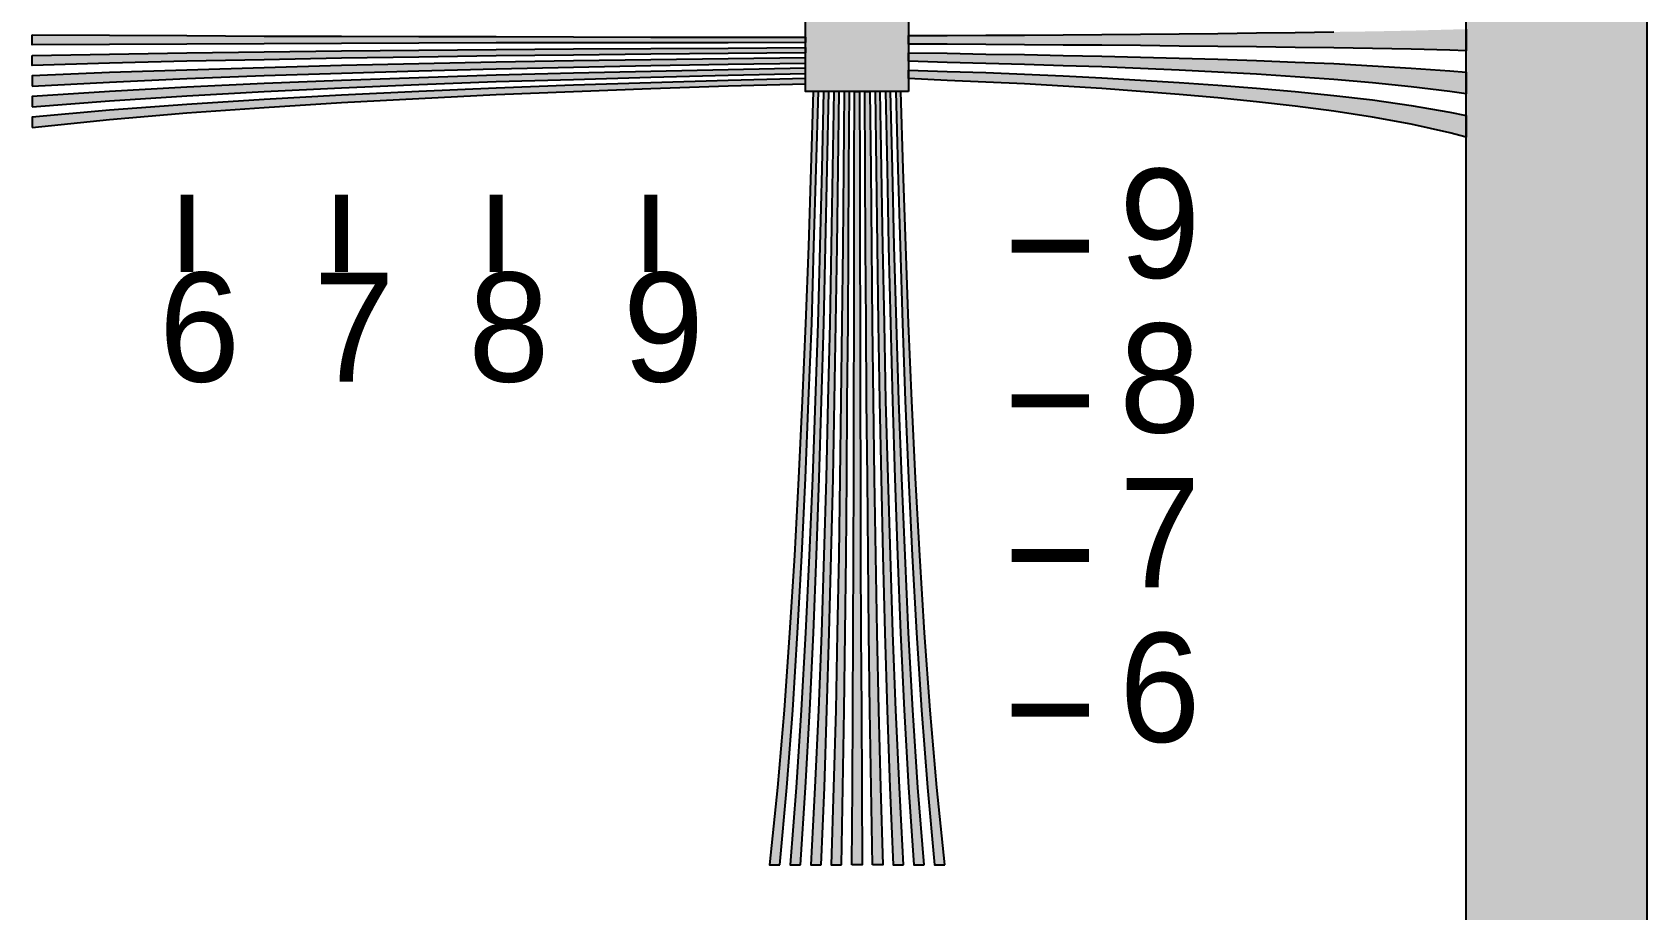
# Model space of a CAD drawing. Header units: millimetres. Extents: x 230 to 1352, y 76 to 935.
# Drawn here: x 1101.9 to 1352.4, y 675.3 to 811.4 of the extents above; entities that cross this region are included whole.
import ezdxf

# ---------------------------------------------------------------- set-up
doc = ezdxf.new("R2010")
doc.units = ezdxf.units.MM
for name, color, linetype in [('FRAME', 7, 'Continuous'), ('LABELS', 7, 'Continuous'), ('PERIPHERY', 7, 'Continuous')]:
    doc.layers.add(name, color=color, linetype=linetype)

msp = doc.modelspace()

# ---------------------------------------------------------------- hatches: boundary and pattern name
at = {"layer": 'FRAME', "true_color": 0x000000}
h = msp.add_hatch(color=7, dxfattribs=at)
h.dxf.hatch_style = 1
h.paths.add_polyline_path([(1324.44, 904.25), (1352.44, 904.25), (1352.44, 104.25), (1324.44, 104.25), (1324.44, 904.25)])
at = {"layer": 'PERIPHERY', "true_color": 0x000000}
h = msp.add_hatch(color=7, dxfattribs=at)
h.dxf.hatch_style = 1
h.paths.add_polyline_path([(1237.9, 802.26), (1221.9, 802.26), (1221.9, 818.26), (1237.9, 818.26), (1237.9, 802.26)])
h = msp.add_hatch(color=7, dxfattribs=at)
h.dxf.hatch_style = 1
h.paths.add_polyline_path([(1324.44, 808.59), (1321.9, 808.66), (1315.9, 808.82), (1309.9, 808.94), (1303.9, 809.02), (1297.9, 809.1), (1291.9, 809.18), (1285.9, 809.26), (1279.9, 809.3), (1273.9, 809.38), (1267.9, 809.42), (1261.9, 809.46), (1255.9, 809.5), (1249.9, 809.54), (1243.9, 809.58), (1237.9, 809.58), (1237.9, 810.94), (1243.9, 810.94), (1249.9, 810.98), (1255.9, 811.02), (1261.9, 811.06), (1267.9, 811.1), (1273.9, 811.14), (1279.9, 811.22), (1285.9, 811.26), (1291.9, 811.34), (1297.9, 811.42), (1303.9, 811.5), (1309.9, 811.58), (1315.9, 811.7), (1321.9, 811.86), (1324.44, 811.93), (1324.44, 808.59)])
h = msp.add_hatch(color=7, dxfattribs=at)
h.dxf.hatch_style = 1
h.paths.add_polyline_path([(1101.9, 811.06), (1113.9, 810.98), (1125.9, 810.94), (1137.9, 810.86), (1149.9, 810.82), (1161.9, 810.78), (1173.9, 810.78), (1185.9, 810.74), (1197.9, 810.71), (1209.9, 810.71), (1221.9, 810.67), (1221.9, 809.87), (1209.9, 809.83), (1197.9, 809.83), (1185.9, 809.79), (1173.9, 809.79), (1161.9, 809.75), (1149.9, 809.71), (1137.9, 809.67), (1125.9, 809.59), (1113.9, 809.55), (1101.9, 809.47), (1101.9, 811.06)])
h = msp.add_hatch(color=7, dxfattribs=at)
h.dxf.hatch_style = 1
h.paths.add_polyline_path([(1101.9, 807.86), (1113.9, 808.07), (1125.9, 808.27), (1137.9, 808.42), (1149.9, 808.55), (1161.9, 808.66), (1173.9, 808.79), (1185.9, 808.87), (1197.9, 808.95), (1209.9, 808.99), (1221.9, 809.07), (1221.9, 808.27), (1209.9, 808.15), (1197.9, 808.03), (1185.9, 807.91), (1173.9, 807.79), (1161.9, 807.59), (1149.9, 807.43), (1137.9, 807.19), (1125.9, 806.95), (1113.9, 806.63), (1101.9, 806.27), (1101.9, 807.86)])
h = msp.add_hatch(color=7, dxfattribs=at)
h.dxf.hatch_style = 1
h.paths.add_polyline_path([(1101.9, 803.07), (1113.9, 803.71), (1125.9, 804.26), (1137.9, 804.74), (1149.9, 805.1), (1161.9, 805.46), (1173.9, 805.78), (1185.9, 806.03), (1197.9, 806.27), (1209.9, 806.47), (1221.9, 806.67), (1221.9, 807.47), (1209.9, 807.31), (1197.9, 807.15), (1185.9, 806.99), (1173.9, 806.79), (1161.9, 806.55), (1149.9, 806.27), (1137.9, 805.95), (1125.9, 805.59), (1113.9, 805.19), (1101.9, 804.67), (1101.9, 803.07)])
h = msp.add_hatch(color=7, dxfattribs=at)
h.dxf.hatch_style = 1
h.paths.add_polyline_path([(1324.44, 801.89), (1321.9, 802.26), (1315.9, 802.98), (1309.9, 803.58), (1303.9, 804.1), (1297.9, 804.54), (1291.9, 804.94), (1285.9, 805.26), (1279.9, 805.54), (1273.9, 805.82), (1267.9, 806.06), (1261.9, 806.26), (1255.9, 806.46), (1249.9, 806.62), (1243.9, 806.78), (1237.9, 806.94), (1237.9, 808.26), (1243.9, 808.18), (1249.9, 808.06), (1255.9, 807.98), (1261.9, 807.86), (1267.9, 807.74), (1273.9, 807.58), (1279.9, 807.42), (1285.9, 807.26), (1291.9, 807.06), (1297.9, 806.82), (1303.9, 806.58), (1309.9, 806.26), (1315.9, 805.9), (1321.9, 805.46), (1324.44, 805.24), (1324.44, 801.89)])
h = msp.add_hatch(color=7, dxfattribs=at)
h.dxf.hatch_style = 1
h.paths.add_polyline_path([(1101.9, 799.86), (1113.9, 800.83), (1125.9, 801.59), (1137.9, 802.26), (1149.9, 802.82), (1161.9, 803.34), (1173.9, 803.79), (1185.9, 804.14), (1197.9, 804.5), (1209.9, 804.78), (1221.9, 805.06), (1221.9, 805.86), (1209.9, 805.62), (1197.9, 805.38), (1185.9, 805.1), (1173.9, 804.78), (1161.9, 804.38), (1149.9, 803.98), (1137.9, 803.5), (1125.9, 802.94), (1113.9, 802.26), (1101.9, 801.47), (1101.9, 799.86)])
h = msp.add_hatch(color=7, dxfattribs=at)
h.dxf.hatch_style = 1
h.paths.add_polyline_path([(1101.9, 796.66), (1113.9, 797.9), (1125.9, 798.94), (1137.9, 799.78), (1149.9, 800.54), (1161.9, 801.18), (1173.9, 801.78), (1185.9, 802.26), (1197.9, 802.71), (1209.9, 803.11), (1221.9, 803.46), (1221.9, 804.26), (1209.9, 803.94), (1197.9, 803.58), (1185.9, 803.22), (1173.9, 802.78), (1161.9, 802.26), (1149.9, 801.7), (1137.9, 801.02), (1125.9, 800.26), (1113.9, 799.35), (1101.9, 798.26), (1101.9, 796.66)])
h = msp.add_hatch(color=7, dxfattribs=at)
h.dxf.hatch_style = 1
h.paths.add_polyline_path([(1324.44, 795.18), (1321.9, 795.86), (1315.9, 797.18), (1309.9, 798.26), (1303.9, 799.18), (1297.9, 799.98), (1291.9, 800.66), (1285.9, 801.26), (1279.9, 801.78), (1273.9, 802.26), (1267.9, 802.7), (1261.9, 803.06), (1255.9, 803.42), (1249.9, 803.7), (1243.9, 803.98), (1237.9, 804.26), (1237.9, 805.58), (1243.9, 805.38), (1249.9, 805.18), (1255.9, 804.94), (1261.9, 804.66), (1267.9, 804.38), (1273.9, 804.02), (1279.9, 803.66), (1285.9, 803.26), (1291.9, 802.78), (1297.9, 802.26), (1303.9, 801.66), (1309.9, 800.94), (1315.9, 800.06), (1321.9, 799.06), (1324.44, 798.53), (1324.44, 795.18)])
h = msp.add_hatch(color=7, dxfattribs=at)
h.dxf.hatch_style = 1
h.paths.add_polyline_path([(1217.89, 682.26), (1218.98, 694.26), (1219.9, 706.26), (1220.66, 718.26), (1221.33, 730.26), (1221.89, 742.26), (1222.38, 754.26), (1222.85, 766.26), (1223.21, 778.26), (1223.57, 790.26), (1223.89, 802.26), (1223.1, 802.26), (1222.74, 790.26), (1222.34, 778.26), (1221.9, 766.26), (1221.38, 754.26), (1220.82, 742.26), (1220.18, 730.26), (1219.42, 718.26), (1218.58, 706.26), (1217.54, 694.26), (1216.3, 682.26), (1217.89, 682.26)])
h = msp.add_hatch(color=7, dxfattribs=at)
h.dxf.hatch_style = 1
h.paths.add_polyline_path([(1221.1, 682.26), (1221.9, 694.26), (1222.57, 706.26), (1223.13, 718.26), (1223.61, 730.26), (1224.01, 742.26), (1224.37, 754.26), (1224.73, 766.26), (1225.01, 778.26), (1225.25, 790.26), (1225.5, 802.26), (1224.7, 802.26), (1224.42, 790.26), (1224.13, 778.26), (1223.78, 766.26), (1223.38, 754.26), (1222.97, 742.26), (1222.46, 730.26), (1221.9, 718.26), (1221.22, 706.26), (1220.46, 694.26), (1219.5, 682.26), (1221.1, 682.26)])
h = msp.add_hatch(color=7, dxfattribs=at)
h.dxf.hatch_style = 1
h.paths.add_polyline_path([(1224.3, 682.26), (1224.82, 694.26), (1225.22, 706.26), (1225.58, 718.26), (1225.9, 730.26), (1226.18, 742.26), (1226.38, 754.26), (1226.62, 766.26), (1226.78, 778.26), (1226.94, 790.26), (1227.1, 802.26), (1226.3, 802.26), (1226.1, 790.26), (1225.9, 778.26), (1225.66, 766.26), (1225.38, 754.26), (1225.1, 742.26), (1224.74, 730.26), (1224.37, 718.26), (1223.89, 706.26), (1223.34, 694.26), (1222.7, 682.26), (1224.3, 682.26)])
h = msp.add_hatch(color=7, dxfattribs=at)
h.dxf.hatch_style = 1
h.paths.add_polyline_path([(1227.49, 682.26), (1227.7, 694.26), (1227.9, 706.26), (1228.06, 718.26), (1228.18, 730.26), (1228.3, 742.26), (1228.38, 754.26), (1228.5, 766.26), (1228.58, 778.26), (1228.62, 790.26), (1228.7, 802.26), (1227.9, 802.26), (1227.78, 790.26), (1227.66, 778.26), (1227.54, 766.26), (1227.38, 754.26), (1227.22, 742.26), (1227.06, 730.26), (1226.82, 718.26), (1226.58, 706.26), (1226.26, 694.26), (1225.9, 682.26), (1227.49, 682.26)])
h = msp.add_hatch(color=7, dxfattribs=at)
h.dxf.hatch_style = 1
h.paths.add_polyline_path([(1229.1, 682.26), (1229.18, 694.26), (1229.22, 706.26), (1229.3, 718.26), (1229.34, 730.26), (1229.38, 742.26), (1229.38, 754.26), (1229.42, 766.26), (1229.45, 778.26), (1229.45, 790.26), (1229.49, 802.26), (1230.29, 802.26), (1230.33, 790.26), (1230.33, 778.26), (1230.37, 766.26), (1230.37, 754.26), (1230.41, 742.26), (1230.45, 730.26), (1230.49, 718.26), (1230.57, 706.26), (1230.61, 694.26), (1230.69, 682.26), (1229.1, 682.26)])
h = msp.add_hatch(color=7, dxfattribs=at)
h.dxf.hatch_style = 1
h.paths.add_polyline_path([(1232.3, 682.26), (1232.1, 694.26), (1231.9, 706.26), (1231.74, 718.26), (1231.62, 730.26), (1231.5, 742.26), (1231.38, 754.26), (1231.29, 766.26), (1231.21, 778.26), (1231.17, 790.26), (1231.09, 802.26), (1231.89, 802.26), (1232.01, 790.26), (1232.13, 778.26), (1232.25, 766.26), (1232.37, 754.26), (1232.57, 742.26), (1232.74, 730.26), (1232.98, 718.26), (1233.22, 706.26), (1233.54, 694.26), (1233.9, 682.26), (1232.3, 682.26)])
h = msp.add_hatch(color=7, dxfattribs=at)
h.dxf.hatch_style = 1
h.paths.add_polyline_path([(1237.1, 682.26), (1236.46, 694.26), (1235.9, 706.26), (1235.42, 718.26), (1235.06, 730.26), (1234.7, 742.26), (1234.38, 754.26), (1234.14, 766.26), (1233.9, 778.26), (1233.7, 790.26), (1233.49, 802.26), (1232.69, 802.26), (1232.85, 790.26), (1233.01, 778.26), (1233.17, 766.26), (1233.37, 754.26), (1233.61, 742.26), (1233.89, 730.26), (1234.21, 718.26), (1234.57, 706.26), (1234.97, 694.26), (1235.49, 682.26), (1237.1, 682.26)])
h = msp.add_hatch(color=7, dxfattribs=at)
h.dxf.hatch_style = 1
h.paths.add_polyline_path([(1240.3, 682.26), (1239.33, 694.26), (1238.57, 706.26), (1237.9, 718.26), (1237.34, 730.26), (1236.82, 742.26), (1236.37, 754.26), (1236.02, 766.26), (1235.66, 778.26), (1235.38, 790.26), (1235.1, 802.26), (1234.3, 802.26), (1234.54, 790.26), (1234.78, 778.26), (1235.06, 766.26), (1235.38, 754.26), (1235.78, 742.26), (1236.18, 730.26), (1236.66, 718.26), (1237.22, 706.26), (1237.9, 694.26), (1238.69, 682.26), (1240.3, 682.26)])
h = msp.add_hatch(color=7, dxfattribs=at)
h.dxf.hatch_style = 1
h.paths.add_polyline_path([(1243.5, 682.26), (1242.26, 694.26), (1241.22, 706.26), (1240.38, 718.26), (1239.62, 730.26), (1238.98, 742.26), (1238.38, 754.26), (1237.9, 766.26), (1237.45, 778.26), (1237.05, 790.26), (1236.7, 802.26), (1235.9, 802.26), (1236.22, 790.26), (1236.58, 778.26), (1236.94, 766.26), (1237.38, 754.26), (1237.9, 742.26), (1238.46, 730.26), (1239.14, 718.26), (1239.9, 706.26), (1240.81, 694.26), (1241.9, 682.26), (1243.5, 682.26)])

# ---------------------------------------------------------------- linework, layer by layer
at = {"layer": 'FRAME', "color": 250}
msp.add_lwpolyline([(1324.44, 904.25), (1352.44, 904.25), (1352.44, 104.25), (1324.44, 104.25), (1324.44, 904.25)], close=True, dxfattribs=at)
at = {"layer": 'FRAME', "color": 250, "true_color": 0x000000}
for points in [[(1324.44, 904.25), (1324.44, 104.25), (1352.44, 104.25)], [(1352.44, 104.25), (1352.44, 904.25), (1324.44, 904.25)]]:
    msp.add_solid(points, dxfattribs=at)
at = {"layer": 'PERIPHERY', "color": 250}
for points in [[(1237.9, 802.26), (1221.9, 802.26), (1221.9, 818.26), (1237.9, 818.26), (1237.9, 802.26)], [(1101.9, 811.06), (1113.9, 810.98), (1125.9, 810.94), (1137.9, 810.86), (1149.9, 810.82), (1161.9, 810.78), (1173.9, 810.78), (1185.9, 810.74), (1197.9, 810.71), (1209.9, 810.71), (1221.9, 810.67), (1221.9, 809.87), (1209.9, 809.83), (1197.9, 809.83), (1185.9, 809.79), (1173.9, 809.79), (1161.9, 809.75), (1149.9, 809.71), (1137.9, 809.67), (1125.9, 809.59), (1113.9, 809.55), (1101.9, 809.47), (1101.9, 811.06)], [(1101.9, 807.86), (1113.9, 808.07), (1125.9, 808.27), (1137.9, 808.42), (1149.9, 808.55), (1161.9, 808.66), (1173.9, 808.79), (1185.9, 808.87), (1197.9, 808.95), (1209.9, 808.99), (1221.9, 809.07), (1221.9, 808.27), (1209.9, 808.15), (1197.9, 808.03), (1185.9, 807.91), (1173.9, 807.79), (1161.9, 807.59), (1149.9, 807.43), (1137.9, 807.19), (1125.9, 806.95), (1113.9, 806.63), (1101.9, 806.27), (1101.9, 807.86)], [(1101.9, 803.07), (1113.9, 803.71), (1125.9, 804.26), (1137.9, 804.74), (1149.9, 805.1), (1161.9, 805.46), (1173.9, 805.78), (1185.9, 806.03), (1197.9, 806.27), (1209.9, 806.47), (1221.9, 806.67), (1221.9, 807.47), (1209.9, 807.31), (1197.9, 807.15), (1185.9, 806.99), (1173.9, 806.79), (1161.9, 806.55), (1149.9, 806.27), (1137.9, 805.95), (1125.9, 805.59), (1113.9, 805.19), (1101.9, 804.67), (1101.9, 803.07)], [(1324.44, 801.89), (1321.9, 802.26), (1315.9, 802.98), (1309.9, 803.58), (1303.9, 804.1), (1297.9, 804.54), (1291.9, 804.94), (1285.9, 805.26), (1279.9, 805.54), (1273.9, 805.82), (1267.9, 806.06), (1261.9, 806.26), (1255.9, 806.46), (1249.9, 806.62), (1243.9, 806.78), (1237.9, 806.94), (1237.9, 808.26), (1243.9, 808.18), (1249.9, 808.06), (1255.9, 807.98), (1261.9, 807.86), (1267.9, 807.74), (1273.9, 807.58), (1279.9, 807.42), (1285.9, 807.26), (1291.9, 807.06), (1297.9, 806.82), (1303.9, 806.58), (1309.9, 806.26), (1315.9, 805.9), (1321.9, 805.46), (1324.44, 805.24), (1324.44, 801.89)], [(1101.9, 799.86), (1113.9, 800.83), (1125.9, 801.59), (1137.9, 802.26), (1149.9, 802.82), (1161.9, 803.34), (1173.9, 803.79), (1185.9, 804.14), (1197.9, 804.5), (1209.9, 804.78), (1221.9, 805.06), (1221.9, 805.86), (1209.9, 805.62), (1197.9, 805.38), (1185.9, 805.1), (1173.9, 804.78), (1161.9, 804.38), (1149.9, 803.98), (1137.9, 803.5), (1125.9, 802.94), (1113.9, 802.26), (1101.9, 801.47), (1101.9, 799.86)], [(1101.9, 796.66), (1113.9, 797.9), (1125.9, 798.94), (1137.9, 799.78), (1149.9, 800.54), (1161.9, 801.18), (1173.9, 801.78), (1185.9, 802.26), (1197.9, 802.71), (1209.9, 803.11), (1221.9, 803.46), (1221.9, 804.26), (1209.9, 803.94), (1197.9, 803.58), (1185.9, 803.22), (1173.9, 802.78), (1161.9, 802.26), (1149.9, 801.7), (1137.9, 801.02), (1125.9, 800.26), (1113.9, 799.35), (1101.9, 798.26), (1101.9, 796.66)], [(1324.44, 795.18), (1321.9, 795.86), (1315.9, 797.18), (1309.9, 798.26), (1303.9, 799.18), (1297.9, 799.98), (1291.9, 800.66), (1285.9, 801.26), (1279.9, 801.78), (1273.9, 802.26), (1267.9, 802.7), (1261.9, 803.06), (1255.9, 803.42), (1249.9, 803.7), (1243.9, 803.98), (1237.9, 804.26), (1237.9, 805.58), (1243.9, 805.38), (1249.9, 805.18), (1255.9, 804.94), (1261.9, 804.66), (1267.9, 804.38), (1273.9, 804.02), (1279.9, 803.66), (1285.9, 803.26), (1291.9, 802.78), (1297.9, 802.26), (1303.9, 801.66), (1309.9, 800.94), (1315.9, 800.06), (1321.9, 799.06), (1324.44, 798.53), (1324.44, 795.18)], [(1217.89, 682.26), (1218.98, 694.26), (1219.9, 706.26), (1220.66, 718.26), (1221.33, 730.26), (1221.89, 742.26), (1222.38, 754.26), (1222.85, 766.26), (1223.21, 778.26), (1223.57, 790.26), (1223.89, 802.26), (1223.1, 802.26), (1222.74, 790.26), (1222.34, 778.26), (1221.9, 766.26), (1221.38, 754.26), (1220.82, 742.26), (1220.18, 730.26), (1219.42, 718.26), (1218.58, 706.26), (1217.54, 694.26), (1216.3, 682.26), (1217.89, 682.26)], [(1221.1, 682.26), (1221.9, 694.26), (1222.57, 706.26), (1223.13, 718.26), (1223.61, 730.26), (1224.01, 742.26), (1224.37, 754.26), (1224.73, 766.26), (1225.01, 778.26), (1225.25, 790.26), (1225.5, 802.26), (1224.7, 802.26), (1224.42, 790.26), (1224.13, 778.26), (1223.78, 766.26), (1223.38, 754.26), (1222.97, 742.26), (1222.46, 730.26), (1221.9, 718.26), (1221.22, 706.26), (1220.46, 694.26), (1219.5, 682.26), (1221.1, 682.26)], [(1224.3, 682.26), (1224.82, 694.26), (1225.22, 706.26), (1225.58, 718.26), (1225.9, 730.26), (1226.18, 742.26), (1226.38, 754.26), (1226.62, 766.26), (1226.78, 778.26), (1226.94, 790.26), (1227.1, 802.26), (1226.3, 802.26), (1226.1, 790.26), (1225.9, 778.26), (1225.66, 766.26), (1225.38, 754.26), (1225.1, 742.26), (1224.74, 730.26), (1224.37, 718.26), (1223.89, 706.26), (1223.34, 694.26), (1222.7, 682.26), (1224.3, 682.26)], [(1227.49, 682.26), (1227.7, 694.26), (1227.9, 706.26), (1228.06, 718.26), (1228.18, 730.26), (1228.3, 742.26), (1228.38, 754.26), (1228.5, 766.26), (1228.58, 778.26), (1228.62, 790.26), (1228.7, 802.26), (1227.9, 802.26), (1227.78, 790.26), (1227.66, 778.26), (1227.54, 766.26), (1227.38, 754.26), (1227.22, 742.26), (1227.06, 730.26), (1226.82, 718.26), (1226.58, 706.26), (1226.26, 694.26), (1225.9, 682.26), (1227.49, 682.26)], [(1229.1, 682.26), (1229.18, 694.26), (1229.22, 706.26), (1229.3, 718.26), (1229.34, 730.26), (1229.38, 742.26), (1229.38, 754.26), (1229.42, 766.26), (1229.45, 778.26), (1229.45, 790.26), (1229.49, 802.26), (1230.29, 802.26), (1230.33, 790.26), (1230.33, 778.26), (1230.37, 766.26), (1230.37, 754.26), (1230.41, 742.26), (1230.45, 730.26), (1230.49, 718.26), (1230.57, 706.26), (1230.61, 694.26), (1230.69, 682.26), (1229.1, 682.26)], [(1232.3, 682.26), (1232.1, 694.26), (1231.9, 706.26), (1231.74, 718.26), (1231.62, 730.26), (1231.5, 742.26), (1231.38, 754.26), (1231.29, 766.26), (1231.21, 778.26), (1231.17, 790.26), (1231.09, 802.26), (1231.89, 802.26), (1232.01, 790.26), (1232.13, 778.26), (1232.25, 766.26), (1232.37, 754.26), (1232.57, 742.26), (1232.74, 730.26), (1232.98, 718.26), (1233.22, 706.26), (1233.54, 694.26), (1233.9, 682.26), (1232.3, 682.26)], [(1237.1, 682.26), (1236.46, 694.26), (1235.9, 706.26), (1235.42, 718.26), (1235.06, 730.26), (1234.7, 742.26), (1234.38, 754.26), (1234.14, 766.26), (1233.9, 778.26), (1233.7, 790.26), (1233.49, 802.26), (1232.69, 802.26), (1232.85, 790.26), (1233.01, 778.26), (1233.17, 766.26), (1233.37, 754.26), (1233.61, 742.26), (1233.89, 730.26), (1234.21, 718.26), (1234.57, 706.26), (1234.97, 694.26), (1235.49, 682.26), (1237.1, 682.26)], [(1240.3, 682.26), (1239.33, 694.26), (1238.57, 706.26), (1237.9, 718.26), (1237.34, 730.26), (1236.82, 742.26), (1236.37, 754.26), (1236.02, 766.26), (1235.66, 778.26), (1235.38, 790.26), (1235.1, 802.26), (1234.3, 802.26), (1234.54, 790.26), (1234.78, 778.26), (1235.06, 766.26), (1235.38, 754.26), (1235.78, 742.26), (1236.18, 730.26), (1236.66, 718.26), (1237.22, 706.26), (1237.9, 694.26), (1238.69, 682.26), (1240.3, 682.26)], [(1243.5, 682.26), (1242.26, 694.26), (1241.22, 706.26), (1240.38, 718.26), (1239.62, 730.26), (1238.98, 742.26), (1238.38, 754.26), (1237.9, 766.26), (1237.45, 778.26), (1237.05, 790.26), (1236.7, 802.26), (1235.9, 802.26), (1236.22, 790.26), (1236.58, 778.26), (1236.94, 766.26), (1237.38, 754.26), (1237.9, 742.26), (1238.46, 730.26), (1239.14, 718.26), (1239.9, 706.26), (1240.81, 694.26), (1241.9, 682.26), (1243.5, 682.26)]]:
    msp.add_lwpolyline(points, close=True, dxfattribs=at)
msp.add_lwpolyline([(1324.44, 811.93), (1324.44, 808.59), (1324.44, 808.59), (1321.9, 808.66), (1315.9, 808.82), (1309.9, 808.94), (1303.9, 809.02), (1297.9, 809.1), (1291.9, 809.18), (1285.9, 809.26), (1279.9, 809.3), (1273.9, 809.38), (1267.9, 809.42), (1261.9, 809.46), (1255.9, 809.5), (1249.9, 809.54), (1243.9, 809.58), (1237.9, 809.58), (1237.9, 810.94), (1243.9, 810.94), (1249.9, 810.98), (1255.9, 811.02), (1261.9, 811.06), (1267.9, 811.1), (1273.9, 811.14), (1279.9, 811.22), (1285.9, 811.26), (1291.9, 811.34), (1297.9, 811.42), (1303.9, 811.5)], dxfattribs=at)
at = {"layer": 'PERIPHERY', "color": 250, "lineweight": 35, "const_width": 2}
for points in [[(1125.9, 786.26), (1125.9, 774.26)], [(1149.9, 786.26), (1149.9, 774.26)], [(1173.9, 786.26), (1173.9, 774.26)], [(1197.9, 786.26), (1197.9, 774.26)], [(1253.9, 778.26), (1265.9, 778.26)], [(1253.9, 754.26), (1265.9, 754.26)], [(1253.9, 730.26), (1265.9, 730.26)], [(1253.9, 706.26), (1265.9, 706.26)]]:
    msp.add_lwpolyline(points, dxfattribs=at)
at = {"layer": 'PERIPHERY', "color": 250, "true_color": 0x000000}
for points in [[(1237.9, 802.26), (1237.9, 818.26), (1221.9, 818.26)], [(1221.9, 818.26), (1221.9, 802.26), (1237.9, 802.26)], [(1324.44, 808.59), (1321.9, 811.86), (1315.9, 811.7)], [(1324.44, 808.59), (1324.44, 811.93), (1321.9, 811.86)], [(1101.9, 811.06), (1101.9, 809.47), (1113.9, 809.55)], [(1101.9, 811.06), (1113.9, 809.55), (1125.9, 809.59)], [(1101.9, 811.06), (1125.9, 809.59), (1137.9, 809.67)], [(1101.9, 811.06), (1137.9, 809.67), (1149.9, 809.71)], [(1101.9, 811.06), (1149.9, 809.71), (1161.9, 809.75)], [(1101.9, 811.06), (1161.9, 809.75), (1173.9, 809.79)], [(1101.9, 811.06), (1173.9, 809.79), (1185.9, 809.79)], [(1101.9, 811.06), (1185.9, 809.79), (1197.9, 809.83)], [(1101.9, 811.06), (1197.9, 809.83), (1209.9, 809.83)], [(1101.9, 811.06), (1209.9, 809.83), (1221.9, 809.87)], [(1221.9, 809.87), (1113.9, 810.98), (1101.9, 811.06)], [(1221.9, 809.87), (1125.9, 810.94), (1113.9, 810.98)], [(1221.9, 809.87), (1137.9, 810.86), (1125.9, 810.94)], [(1221.9, 809.87), (1149.9, 810.82), (1137.9, 810.86)], [(1221.9, 809.87), (1161.9, 810.78), (1149.9, 810.82)], [(1221.9, 809.87), (1173.9, 810.78), (1161.9, 810.78)], [(1221.9, 809.87), (1185.9, 810.74), (1173.9, 810.78)], [(1221.9, 809.87), (1197.9, 810.71), (1185.9, 810.74)], [(1221.9, 809.87), (1209.9, 810.71), (1197.9, 810.71)], [(1221.9, 809.87), (1221.9, 810.67), (1209.9, 810.71)], [(1324.44, 808.59), (1243.9, 810.94), (1237.9, 810.94)], [(1237.9, 810.94), (1237.9, 809.58), (1243.9, 809.58)], [(1237.9, 810.94), (1243.9, 809.58), (1249.9, 809.54)], [(1237.9, 810.94), (1249.9, 809.54), (1255.9, 809.5)], [(1237.9, 810.94), (1255.9, 809.5), (1261.9, 809.46)], [(1237.9, 810.94), (1261.9, 809.46), (1267.9, 809.42)], [(1237.9, 810.94), (1267.9, 809.42), (1273.9, 809.38)], [(1237.9, 810.94), (1273.9, 809.38), (1279.9, 809.3)], [(1237.9, 810.94), (1279.9, 809.3), (1285.9, 809.26)], [(1237.9, 810.94), (1285.9, 809.26), (1291.9, 809.18)], [(1237.9, 810.94), (1291.9, 809.18), (1297.9, 809.1)], [(1237.9, 810.94), (1297.9, 809.1), (1303.9, 809.02)], [(1237.9, 810.94), (1303.9, 809.02), (1309.9, 808.94)], [(1237.9, 810.94), (1309.9, 808.94), (1315.9, 808.82)], [(1237.9, 810.94), (1315.9, 808.82), (1321.9, 808.66)], [(1237.9, 810.94), (1321.9, 808.66), (1324.44, 808.59)], [(1324.44, 808.59), (1249.9, 810.98), (1243.9, 810.94)], [(1324.44, 808.59), (1255.9, 811.02), (1249.9, 810.98)], [(1324.44, 808.59), (1261.9, 811.06), (1255.9, 811.02)], [(1324.44, 808.59), (1267.9, 811.1), (1261.9, 811.06)], [(1324.44, 808.59), (1273.9, 811.14), (1267.9, 811.1)], [(1324.44, 808.59), (1279.9, 811.22), (1273.9, 811.14)], [(1324.44, 808.59), (1285.9, 811.26), (1279.9, 811.22)], [(1324.44, 808.59), (1291.9, 811.34), (1285.9, 811.26)], [(1324.44, 808.59), (1297.9, 811.42), (1291.9, 811.34)], [(1324.44, 808.59), (1303.9, 811.5), (1297.9, 811.42)], [(1324.44, 808.59), (1309.9, 811.58), (1303.9, 811.5)], [(1324.44, 808.59), (1315.9, 811.7), (1309.9, 811.58)], [(1101.9, 807.86), (1221.9, 808.27), (1221.9, 809.07)], [(1101.9, 807.86), (1221.9, 809.07), (1209.9, 808.99)], [(1101.9, 807.86), (1209.9, 808.99), (1197.9, 808.95)], [(1101.9, 807.86), (1197.9, 808.95), (1185.9, 808.87)], [(1101.9, 807.86), (1185.9, 808.87), (1173.9, 808.79)], [(1101.9, 807.86), (1173.9, 808.79), (1161.9, 808.66)], [(1101.9, 807.86), (1161.9, 808.66), (1149.9, 808.55)], [(1101.9, 807.86), (1149.9, 808.55), (1137.9, 808.42)], [(1101.9, 807.86), (1137.9, 808.42), (1125.9, 808.27)], [(1101.9, 807.86), (1209.9, 808.15), (1221.9, 808.27)], [(1125.9, 808.27), (1113.9, 808.07), (1101.9, 807.86)], [(1101.9, 807.86), (1197.9, 808.03), (1209.9, 808.15)], [(1101.9, 807.86), (1185.9, 807.91), (1197.9, 808.03)], [(1101.9, 807.86), (1173.9, 807.79), (1185.9, 807.91)], [(1101.9, 807.86), (1101.9, 806.27), (1113.9, 806.63)], [(1101.9, 807.86), (1113.9, 806.63), (1125.9, 806.95)], [(1101.9, 807.86), (1125.9, 806.95), (1137.9, 807.19)], [(1101.9, 807.86), (1137.9, 807.19), (1149.9, 807.43)], [(1101.9, 807.86), (1149.9, 807.43), (1161.9, 807.59)], [(1101.9, 807.86), (1161.9, 807.59), (1173.9, 807.79)], [(1101.9, 804.67), (1221.9, 806.67), (1221.9, 807.47)], [(1101.9, 804.67), (1221.9, 807.47), (1209.9, 807.31)], [(1101.9, 804.67), (1209.9, 807.31), (1197.9, 807.15)], [(1101.9, 804.67), (1197.9, 807.15), (1185.9, 806.99)], [(1101.9, 804.67), (1185.9, 806.99), (1173.9, 806.79)], [(1101.9, 804.67), (1173.9, 806.79), (1161.9, 806.55)], [(1291.9, 807.06), (1243.9, 808.18), (1237.9, 808.26)], [(1291.9, 807.06), (1237.9, 808.26), (1237.9, 806.94)], [(1291.9, 807.06), (1237.9, 806.94), (1243.9, 806.78)], [(1291.9, 807.06), (1249.9, 808.06), (1243.9, 808.18)], [(1291.9, 807.06), (1243.9, 806.78), (1249.9, 806.62)], [(1291.9, 807.06), (1255.9, 807.98), (1249.9, 808.06)], [(1291.9, 807.06), (1249.9, 806.62), (1255.9, 806.46)], [(1291.9, 807.06), (1261.9, 807.86), (1255.9, 807.98)], [(1291.9, 807.06), (1255.9, 806.46), (1261.9, 806.26)], [(1291.9, 807.06), (1267.9, 807.74), (1261.9, 807.86)], [(1291.9, 807.06), (1261.9, 806.26), (1267.9, 806.06)], [(1291.9, 807.06), (1273.9, 807.58), (1267.9, 807.74)], [(1291.9, 807.06), (1267.9, 806.06), (1273.9, 805.82)], [(1291.9, 807.06), (1279.9, 807.42), (1273.9, 807.58)], [(1291.9, 807.06), (1273.9, 805.82), (1279.9, 805.54)], [(1291.9, 807.06), (1285.9, 807.26), (1279.9, 807.42)], [(1291.9, 807.06), (1279.9, 805.54), (1285.9, 805.26)], [(1291.9, 807.06), (1285.9, 805.26), (1291.9, 804.94)], [(1324.44, 801.89), (1297.9, 806.82), (1291.9, 807.06)], [(1291.9, 807.06), (1291.9, 804.94), (1297.9, 804.54)], [(1291.9, 807.06), (1297.9, 804.54), (1303.9, 804.1)], [(1291.9, 807.06), (1303.9, 804.1), (1309.9, 803.58)], [(1291.9, 807.06), (1309.9, 803.58), (1315.9, 802.98)], [(1291.9, 807.06), (1315.9, 802.98), (1321.9, 802.26)], [(1291.9, 807.06), (1321.9, 802.26), (1324.44, 801.89)], [(1324.44, 801.89), (1303.9, 806.58), (1297.9, 806.82)], [(1101.9, 804.67), (1209.9, 806.47), (1221.9, 806.67)], [(1101.9, 804.67), (1161.9, 806.55), (1149.9, 806.27)], [(1101.9, 804.67), (1197.9, 806.27), (1209.9, 806.47)], [(1101.9, 804.67), (1185.9, 806.03), (1197.9, 806.27)], [(1101.9, 804.67), (1149.9, 806.27), (1137.9, 805.95)], [(1101.9, 804.67), (1173.9, 805.78), (1185.9, 806.03)], [(1101.9, 804.67), (1137.9, 805.95), (1125.9, 805.59)], [(1101.9, 801.47), (1173.9, 803.79), (1221.9, 805.86)], [(1101.9, 801.47), (1221.9, 805.86), (1209.9, 805.62)], [(1101.9, 804.67), (1161.9, 805.46), (1173.9, 805.78)], [(1101.9, 801.47), (1209.9, 805.62), (1197.9, 805.38)], [(1125.9, 805.59), (1113.9, 805.19), (1101.9, 804.67)], [(1101.9, 804.67), (1149.9, 805.1), (1161.9, 805.46)], [(1101.9, 801.47), (1197.9, 805.38), (1185.9, 805.1)], [(1101.9, 801.47), (1185.9, 805.1), (1173.9, 804.78)], [(1101.9, 804.67), (1137.9, 804.74), (1149.9, 805.1)], [(1101.9, 801.47), (1173.9, 804.78), (1161.9, 804.38)], [(1101.9, 804.67), (1125.9, 804.26), (1137.9, 804.74)], [(1101.9, 804.67), (1101.9, 803.07), (1113.9, 803.71)], [(1101.9, 804.67), (1113.9, 803.71), (1125.9, 804.26)], [(1101.9, 801.47), (1161.9, 804.38), (1149.9, 803.98)], [(1101.9, 798.26), (1173.9, 801.78), (1221.9, 804.26)], [(1101.9, 798.26), (1221.9, 804.26), (1209.9, 803.94)], [(1173.9, 803.79), (1197.9, 804.5), (1221.9, 805.86)], [(1173.9, 803.79), (1185.9, 804.14), (1197.9, 804.5)], [(1173.9, 801.78), (1185.9, 802.26), (1221.9, 804.26)], [(1185.9, 802.26), (1197.9, 802.71), (1221.9, 804.26)], [(1197.9, 804.5), (1209.9, 804.78), (1221.9, 805.86)], [(1197.9, 802.71), (1209.9, 803.11), (1221.9, 804.26)], [(1209.9, 804.78), (1221.9, 805.06), (1221.9, 805.86)], [(1209.9, 803.11), (1221.9, 803.46), (1221.9, 804.26)], [(1297.9, 802.26), (1243.9, 805.38), (1237.9, 805.58)], [(1297.9, 802.26), (1237.9, 805.58), (1237.9, 804.26)], [(1297.9, 802.26), (1237.9, 804.26), (1243.9, 803.98)], [(1297.9, 802.26), (1249.9, 805.18), (1243.9, 805.38)], [(1297.9, 802.26), (1255.9, 804.94), (1249.9, 805.18)], [(1297.9, 802.26), (1261.9, 804.66), (1255.9, 804.94)], [(1297.9, 802.26), (1267.9, 804.38), (1261.9, 804.66)], [(1297.9, 802.26), (1273.9, 804.02), (1267.9, 804.38)], [(1324.44, 801.89), (1309.9, 806.26), (1303.9, 806.58)], [(1324.44, 801.89), (1315.9, 805.9), (1309.9, 806.26)], [(1324.44, 801.89), (1321.9, 805.46), (1315.9, 805.9)], [(1324.44, 801.89), (1324.44, 805.24), (1321.9, 805.46)], [(1101.9, 801.47), (1149.9, 803.98), (1137.9, 803.5)], [(1101.9, 798.26), (1209.9, 803.94), (1197.9, 803.58)], [(1101.9, 801.47), (1161.9, 803.34), (1173.9, 803.79)], [(1101.9, 798.26), (1197.9, 803.58), (1185.9, 803.22)], [(1101.9, 801.47), (1137.9, 803.5), (1125.9, 802.94)], [(1101.9, 801.47), (1149.9, 802.82), (1161.9, 803.34)], [(1101.9, 798.26), (1185.9, 803.22), (1173.9, 802.78)], [(1125.9, 802.94), (1113.9, 802.26), (1101.9, 801.47)], [(1101.9, 801.47), (1137.9, 802.26), (1149.9, 802.82)], [(1101.9, 798.26), (1173.9, 802.78), (1161.9, 802.26)], [(1101.9, 798.26), (1161.9, 802.26), (1149.9, 801.7)], [(1101.9, 801.47), (1125.9, 801.59), (1137.9, 802.26)], [(1101.9, 798.26), (1161.9, 801.18), (1173.9, 801.78)], [(1221.33, 730.26), (1223.57, 790.26), (1223.89, 802.26)], [(1221.33, 730.26), (1223.89, 802.26), (1223.1, 802.26)], [(1221.33, 730.26), (1223.1, 802.26), (1222.74, 790.26)], [(1223.61, 730.26), (1225.25, 790.26), (1225.5, 802.26)], [(1223.61, 730.26), (1225.5, 802.26), (1224.7, 802.26)], [(1223.61, 730.26), (1224.7, 802.26), (1224.42, 790.26)], [(1226.18, 742.26), (1226.3, 802.26), (1226.1, 790.26)], [(1226.18, 742.26), (1226.94, 790.26), (1227.1, 802.26)], [(1226.18, 742.26), (1227.1, 802.26), (1226.3, 802.26)], [(1228.5, 766.26), (1227.9, 802.26), (1227.78, 790.26)], [(1228.62, 790.26), (1228.7, 802.26), (1227.9, 802.26)], [(1228.5, 766.26), (1228.62, 790.26), (1227.9, 802.26)], [(1229.1, 682.26), (1230.33, 790.26), (1230.29, 802.26)], [(1230.29, 802.26), (1229.18, 694.26), (1229.1, 682.26)], [(1230.29, 802.26), (1229.22, 706.26), (1229.18, 694.26)], [(1230.29, 802.26), (1229.3, 718.26), (1229.22, 706.26)], [(1230.29, 802.26), (1229.34, 730.26), (1229.3, 718.26)], [(1230.29, 802.26), (1229.38, 742.26), (1229.34, 730.26)], [(1230.29, 802.26), (1229.42, 766.26), (1229.38, 754.26)], [(1230.29, 802.26), (1229.38, 754.26), (1229.38, 742.26)], [(1230.29, 802.26), (1229.45, 778.26), (1229.42, 766.26)], [(1230.29, 802.26), (1229.49, 802.26), (1229.45, 790.26)], [(1230.29, 802.26), (1229.45, 790.26), (1229.45, 778.26)], [(1232.3, 682.26), (1231.89, 802.26), (1231.09, 802.26)], [(1232.3, 682.26), (1231.09, 802.26), (1231.17, 790.26)], [(1232.3, 682.26), (1232.01, 790.26), (1231.89, 802.26)], [(1235.49, 682.26), (1233.49, 802.26), (1232.69, 802.26)], [(1235.49, 682.26), (1232.69, 802.26), (1232.85, 790.26)], [(1235.49, 682.26), (1233.7, 790.26), (1233.49, 802.26)], [(1235.38, 790.26), (1235.1, 802.26), (1234.3, 802.26)], [(1235.66, 778.26), (1235.38, 790.26), (1234.3, 802.26)], [(1236.37, 754.26), (1235.66, 778.26), (1234.3, 802.26)], [(1238.69, 682.26), (1236.37, 754.26), (1234.3, 802.26)], [(1238.69, 682.26), (1234.3, 802.26), (1234.54, 790.26)], [(1237.05, 790.26), (1236.7, 802.26), (1235.9, 802.26)], [(1237.45, 778.26), (1237.05, 790.26), (1235.9, 802.26)], [(1237.9, 766.26), (1237.45, 778.26), (1235.9, 802.26)], [(1238.38, 754.26), (1237.9, 766.26), (1235.9, 802.26)], [(1241.9, 682.26), (1238.38, 754.26), (1235.9, 802.26)], [(1241.9, 682.26), (1235.9, 802.26), (1236.22, 790.26)], [(1297.9, 802.26), (1243.9, 803.98), (1249.9, 803.7)], [(1297.9, 802.26), (1249.9, 803.7), (1255.9, 803.42)], [(1297.9, 802.26), (1255.9, 803.42), (1261.9, 803.06)], [(1297.9, 802.26), (1261.9, 803.06), (1267.9, 802.7)], [(1297.9, 802.26), (1267.9, 802.7), (1273.9, 802.26)], [(1297.9, 802.26), (1279.9, 803.66), (1273.9, 804.02)], [(1297.9, 802.26), (1273.9, 802.26), (1279.9, 801.78)], [(1297.9, 802.26), (1285.9, 803.26), (1279.9, 803.66)], [(1297.9, 802.26), (1279.9, 801.78), (1285.9, 801.26)], [(1297.9, 802.26), (1291.9, 802.78), (1285.9, 803.26)], [(1297.9, 802.26), (1285.9, 801.26), (1291.9, 800.66)], [(1297.9, 802.26), (1291.9, 800.66), (1297.9, 799.98)], [(1324.44, 795.18), (1303.9, 801.66), (1297.9, 802.26)], [(1297.9, 802.26), (1297.9, 799.98), (1303.9, 799.18)], [(1297.9, 802.26), (1303.9, 799.18), (1309.9, 798.26)], [(1297.9, 802.26), (1309.9, 798.26), (1315.9, 797.18)], [(1297.9, 802.26), (1315.9, 797.18), (1321.9, 795.86)], [(1297.9, 802.26), (1321.9, 795.86), (1324.44, 795.18)], [(1101.9, 798.26), (1149.9, 801.7), (1137.9, 801.02)], [(1101.9, 801.47), (1113.9, 800.83), (1125.9, 801.59)], [(1101.9, 801.47), (1101.9, 799.86), (1113.9, 800.83)], [(1101.9, 798.26), (1149.9, 800.54), (1161.9, 801.18)], [(1101.9, 798.26), (1137.9, 801.02), (1125.9, 800.26)], [(1101.9, 798.26), (1137.9, 799.78), (1149.9, 800.54)], [(1125.9, 800.26), (1113.9, 799.35), (1101.9, 798.26)], [(1101.9, 798.26), (1125.9, 798.94), (1137.9, 799.78)], [(1324.44, 795.18), (1309.9, 800.94), (1303.9, 801.66)], [(1324.44, 795.18), (1315.9, 800.06), (1309.9, 800.94)], [(1324.44, 795.18), (1321.9, 799.06), (1315.9, 800.06)], [(1101.9, 798.26), (1113.9, 797.9), (1125.9, 798.94)], [(1101.9, 798.26), (1101.9, 796.66), (1113.9, 797.9)], [(1324.44, 795.18), (1324.44, 798.53), (1321.9, 799.06)], [(1221.33, 730.26), (1223.21, 778.26), (1223.57, 790.26)], [(1221.33, 730.26), (1222.74, 790.26), (1222.34, 778.26)], [(1223.61, 730.26), (1225.01, 778.26), (1225.25, 790.26)], [(1223.61, 730.26), (1224.42, 790.26), (1224.13, 778.26)], [(1226.18, 742.26), (1226.1, 790.26), (1225.9, 778.26)], [(1226.18, 742.26), (1226.78, 778.26), (1226.94, 790.26)], [(1228.5, 766.26), (1227.78, 790.26), (1227.66, 778.26)], [(1228.5, 766.26), (1228.58, 778.26), (1228.62, 790.26)], [(1229.1, 682.26), (1230.33, 778.26), (1230.33, 790.26)], [(1232.3, 682.26), (1231.17, 790.26), (1231.21, 778.26)], [(1232.3, 682.26), (1232.13, 778.26), (1232.01, 790.26)], [(1235.49, 682.26), (1232.85, 790.26), (1233.01, 778.26)], [(1235.49, 682.26), (1233.9, 778.26), (1233.7, 790.26)], [(1238.69, 682.26), (1234.54, 790.26), (1234.78, 778.26)], [(1241.9, 682.26), (1236.22, 790.26), (1236.58, 778.26)], [(1221.33, 730.26), (1222.85, 766.26), (1223.21, 778.26)], [(1221.33, 730.26), (1222.34, 778.26), (1221.9, 766.26)], [(1223.61, 730.26), (1224.73, 766.26), (1225.01, 778.26)], [(1223.61, 730.26), (1224.13, 778.26), (1223.78, 766.26)], [(1226.18, 742.26), (1225.9, 778.26), (1225.66, 766.26)], [(1226.18, 742.26), (1226.38, 754.26), (1226.78, 778.26)], [(1226.38, 754.26), (1226.62, 766.26), (1226.78, 778.26)], [(1228.5, 766.26), (1227.66, 778.26), (1227.54, 766.26)], [(1229.1, 682.26), (1230.37, 766.26), (1230.33, 778.26)], [(1232.3, 682.26), (1231.21, 778.26), (1231.29, 766.26)], [(1232.3, 682.26), (1232.25, 766.26), (1232.13, 778.26)], [(1235.49, 682.26), (1233.01, 778.26), (1233.17, 766.26)], [(1235.49, 682.26), (1234.14, 766.26), (1233.9, 778.26)], [(1238.69, 682.26), (1234.78, 778.26), (1235.06, 766.26)], [(1236.37, 754.26), (1236.02, 766.26), (1235.66, 778.26)], [(1241.9, 682.26), (1236.58, 778.26), (1236.94, 766.26)], [(1221.33, 730.26), (1222.38, 754.26), (1222.85, 766.26)], [(1221.33, 730.26), (1221.9, 766.26), (1221.38, 754.26)], [(1223.61, 730.26), (1223.78, 766.26), (1223.38, 754.26)], [(1223.61, 730.26), (1224.37, 754.26), (1224.73, 766.26)], [(1226.18, 742.26), (1225.66, 766.26), (1225.38, 754.26)], [(1225.9, 682.26), (1228.38, 754.26), (1228.5, 766.26)], [(1228.5, 766.26), (1226.26, 694.26), (1225.9, 682.26)], [(1228.5, 766.26), (1226.58, 706.26), (1226.26, 694.26)], [(1228.5, 766.26), (1226.82, 718.26), (1226.58, 706.26)], [(1228.5, 766.26), (1227.06, 730.26), (1226.82, 718.26)], [(1228.5, 766.26), (1227.22, 742.26), (1227.06, 730.26)], [(1228.5, 766.26), (1227.38, 754.26), (1227.22, 742.26)], [(1228.5, 766.26), (1227.54, 766.26), (1227.38, 754.26)], [(1229.1, 682.26), (1230.37, 754.26), (1230.37, 766.26)], [(1232.3, 682.26), (1231.29, 766.26), (1231.38, 754.26)], [(1232.3, 682.26), (1232.37, 754.26), (1232.25, 766.26)], [(1235.49, 682.26), (1233.17, 766.26), (1233.37, 754.26)], [(1235.49, 682.26), (1234.38, 754.26), (1234.14, 766.26)], [(1238.69, 682.26), (1235.06, 766.26), (1235.38, 754.26)], [(1241.9, 682.26), (1236.94, 766.26), (1237.38, 754.26)], [(1221.33, 730.26), (1221.38, 754.26), (1220.82, 742.26)], [(1221.33, 730.26), (1221.89, 742.26), (1222.38, 754.26)], [(1223.61, 730.26), (1223.38, 754.26), (1222.97, 742.26)], [(1223.61, 730.26), (1224.01, 742.26), (1224.37, 754.26)], [(1226.18, 742.26), (1225.38, 754.26), (1225.1, 742.26)], [(1225.9, 682.26), (1228.3, 742.26), (1228.38, 754.26)], [(1229.1, 682.26), (1230.41, 742.26), (1230.37, 754.26)], [(1232.3, 682.26), (1231.38, 754.26), (1231.5, 742.26)], [(1232.3, 682.26), (1232.57, 742.26), (1232.37, 754.26)], [(1235.49, 682.26), (1233.37, 754.26), (1233.61, 742.26)], [(1235.49, 682.26), (1234.7, 742.26), (1234.38, 754.26)], [(1238.69, 682.26), (1235.38, 754.26), (1235.78, 742.26)], [(1238.69, 682.26), (1236.82, 742.26), (1236.37, 754.26)], [(1241.9, 682.26), (1237.38, 754.26), (1237.9, 742.26)], [(1241.9, 682.26), (1238.98, 742.26), (1238.38, 754.26)], [(1221.33, 730.26), (1220.82, 742.26), (1220.18, 730.26)], [(1223.61, 730.26), (1222.97, 742.26), (1222.46, 730.26)], [(1222.7, 682.26), (1225.9, 730.26), (1226.18, 742.26)], [(1226.18, 742.26), (1223.34, 694.26), (1222.7, 682.26)], [(1226.18, 742.26), (1223.89, 706.26), (1223.34, 694.26)], [(1226.18, 742.26), (1224.37, 718.26), (1223.89, 706.26)], [(1226.18, 742.26), (1224.74, 730.26), (1224.37, 718.26)], [(1226.18, 742.26), (1225.1, 742.26), (1224.74, 730.26)], [(1225.9, 682.26), (1228.18, 730.26), (1228.3, 742.26)], [(1229.1, 682.26), (1230.45, 730.26), (1230.41, 742.26)], [(1232.3, 682.26), (1231.5, 742.26), (1231.62, 730.26)], [(1232.3, 682.26), (1232.74, 730.26), (1232.57, 742.26)], [(1235.49, 682.26), (1233.61, 742.26), (1233.89, 730.26)], [(1235.49, 682.26), (1235.06, 730.26), (1234.7, 742.26)], [(1238.69, 682.26), (1235.78, 742.26), (1236.18, 730.26)], [(1238.69, 682.26), (1237.34, 730.26), (1236.82, 742.26)], [(1241.9, 682.26), (1237.9, 742.26), (1238.46, 730.26)], [(1241.9, 682.26), (1239.62, 730.26), (1238.98, 742.26)], [(1216.3, 682.26), (1220.66, 718.26), (1221.33, 730.26)], [(1221.33, 730.26), (1217.54, 694.26), (1216.3, 682.26)], [(1221.33, 730.26), (1218.58, 706.26), (1217.54, 694.26)], [(1221.33, 730.26), (1219.42, 718.26), (1218.58, 706.26)], [(1221.33, 730.26), (1220.18, 730.26), (1219.42, 718.26)], [(1219.5, 682.26), (1223.13, 718.26), (1223.61, 730.26)], [(1223.61, 730.26), (1220.46, 694.26), (1219.5, 682.26)], [(1223.61, 730.26), (1221.22, 706.26), (1220.46, 694.26)], [(1223.61, 730.26), (1221.9, 718.26), (1221.22, 706.26)], [(1223.61, 730.26), (1222.46, 730.26), (1221.9, 718.26)], [(1222.7, 682.26), (1225.58, 718.26), (1225.9, 730.26)], [(1225.9, 682.26), (1228.06, 718.26), (1228.18, 730.26)], [(1229.1, 682.26), (1230.49, 718.26), (1230.45, 730.26)], [(1232.3, 682.26), (1231.62, 730.26), (1231.74, 718.26)], [(1232.3, 682.26), (1232.98, 718.26), (1232.74, 730.26)], [(1235.49, 682.26), (1233.89, 730.26), (1234.21, 718.26)], [(1235.49, 682.26), (1235.42, 718.26), (1235.06, 730.26)], [(1238.69, 682.26), (1236.18, 730.26), (1236.66, 718.26)], [(1238.69, 682.26), (1237.9, 718.26), (1237.34, 730.26)], [(1241.9, 682.26), (1238.46, 730.26), (1239.14, 718.26)], [(1241.9, 682.26), (1240.38, 718.26), (1239.62, 730.26)], [(1216.3, 682.26), (1219.9, 706.26), (1220.66, 718.26)], [(1219.5, 682.26), (1222.57, 706.26), (1223.13, 718.26)], [(1222.7, 682.26), (1225.22, 706.26), (1225.58, 718.26)], [(1225.9, 682.26), (1227.9, 706.26), (1228.06, 718.26)], [(1229.1, 682.26), (1230.57, 706.26), (1230.49, 718.26)], [(1232.3, 682.26), (1231.74, 718.26), (1231.9, 706.26)], [(1232.3, 682.26), (1233.22, 706.26), (1232.98, 718.26)], [(1235.49, 682.26), (1234.21, 718.26), (1234.57, 706.26)], [(1235.49, 682.26), (1235.9, 706.26), (1235.42, 718.26)], [(1238.69, 682.26), (1236.66, 718.26), (1237.22, 706.26)], [(1238.69, 682.26), (1238.57, 706.26), (1237.9, 718.26)], [(1241.9, 682.26), (1239.14, 718.26), (1239.9, 706.26)], [(1241.9, 682.26), (1241.22, 706.26), (1240.38, 718.26)], [(1216.3, 682.26), (1218.98, 694.26), (1219.9, 706.26)], [(1219.5, 682.26), (1221.9, 694.26), (1222.57, 706.26)], [(1222.7, 682.26), (1224.82, 694.26), (1225.22, 706.26)], [(1225.9, 682.26), (1227.7, 694.26), (1227.9, 706.26)], [(1229.1, 682.26), (1230.61, 694.26), (1230.57, 706.26)], [(1231.9, 706.26), (1232.1, 694.26), (1232.3, 682.26)], [(1232.3, 682.26), (1233.54, 694.26), (1233.22, 706.26)], [(1234.57, 706.26), (1234.97, 694.26), (1235.49, 682.26)], [(1235.49, 682.26), (1236.46, 694.26), (1235.9, 706.26)], [(1237.22, 706.26), (1237.9, 694.26), (1238.69, 682.26)], [(1238.69, 682.26), (1239.33, 694.26), (1238.57, 706.26)], [(1239.9, 706.26), (1240.81, 694.26), (1241.9, 682.26)], [(1241.9, 682.26), (1242.26, 694.26), (1241.22, 706.26)], [(1216.3, 682.26), (1217.89, 682.26), (1218.98, 694.26)], [(1219.5, 682.26), (1221.1, 682.26), (1221.9, 694.26)], [(1222.7, 682.26), (1224.3, 682.26), (1224.82, 694.26)], [(1225.9, 682.26), (1227.49, 682.26), (1227.7, 694.26)], [(1229.1, 682.26), (1230.69, 682.26), (1230.61, 694.26)], [(1232.3, 682.26), (1233.9, 682.26), (1233.54, 694.26)], [(1235.49, 682.26), (1237.1, 682.26), (1236.46, 694.26)], [(1238.69, 682.26), (1240.3, 682.26), (1239.33, 694.26)], [(1241.9, 682.26), (1243.5, 682.26), (1242.26, 694.26)]]:
    msp.add_solid(points, dxfattribs=at)

# ---------------------------------------------------------------- texts
at = {"layer": 'LABELS', "color": 250}
for s, p in [('9', (1270.58, 773.34)), ('6', (1121.55, 757.24)), ('8', (1169.55, 757.24)), ('9', (1193.55, 757.24)), ('7', (1145.55, 757.24)), ('8', (1270.58, 749.34)), ('7', (1270.58, 725.34)), ('6', (1270.58, 701.34))]:
    msp.add_text(s, height=16.93, dxfattribs=at).set_placement(p)

doc.saveas('drawing.dxf')
